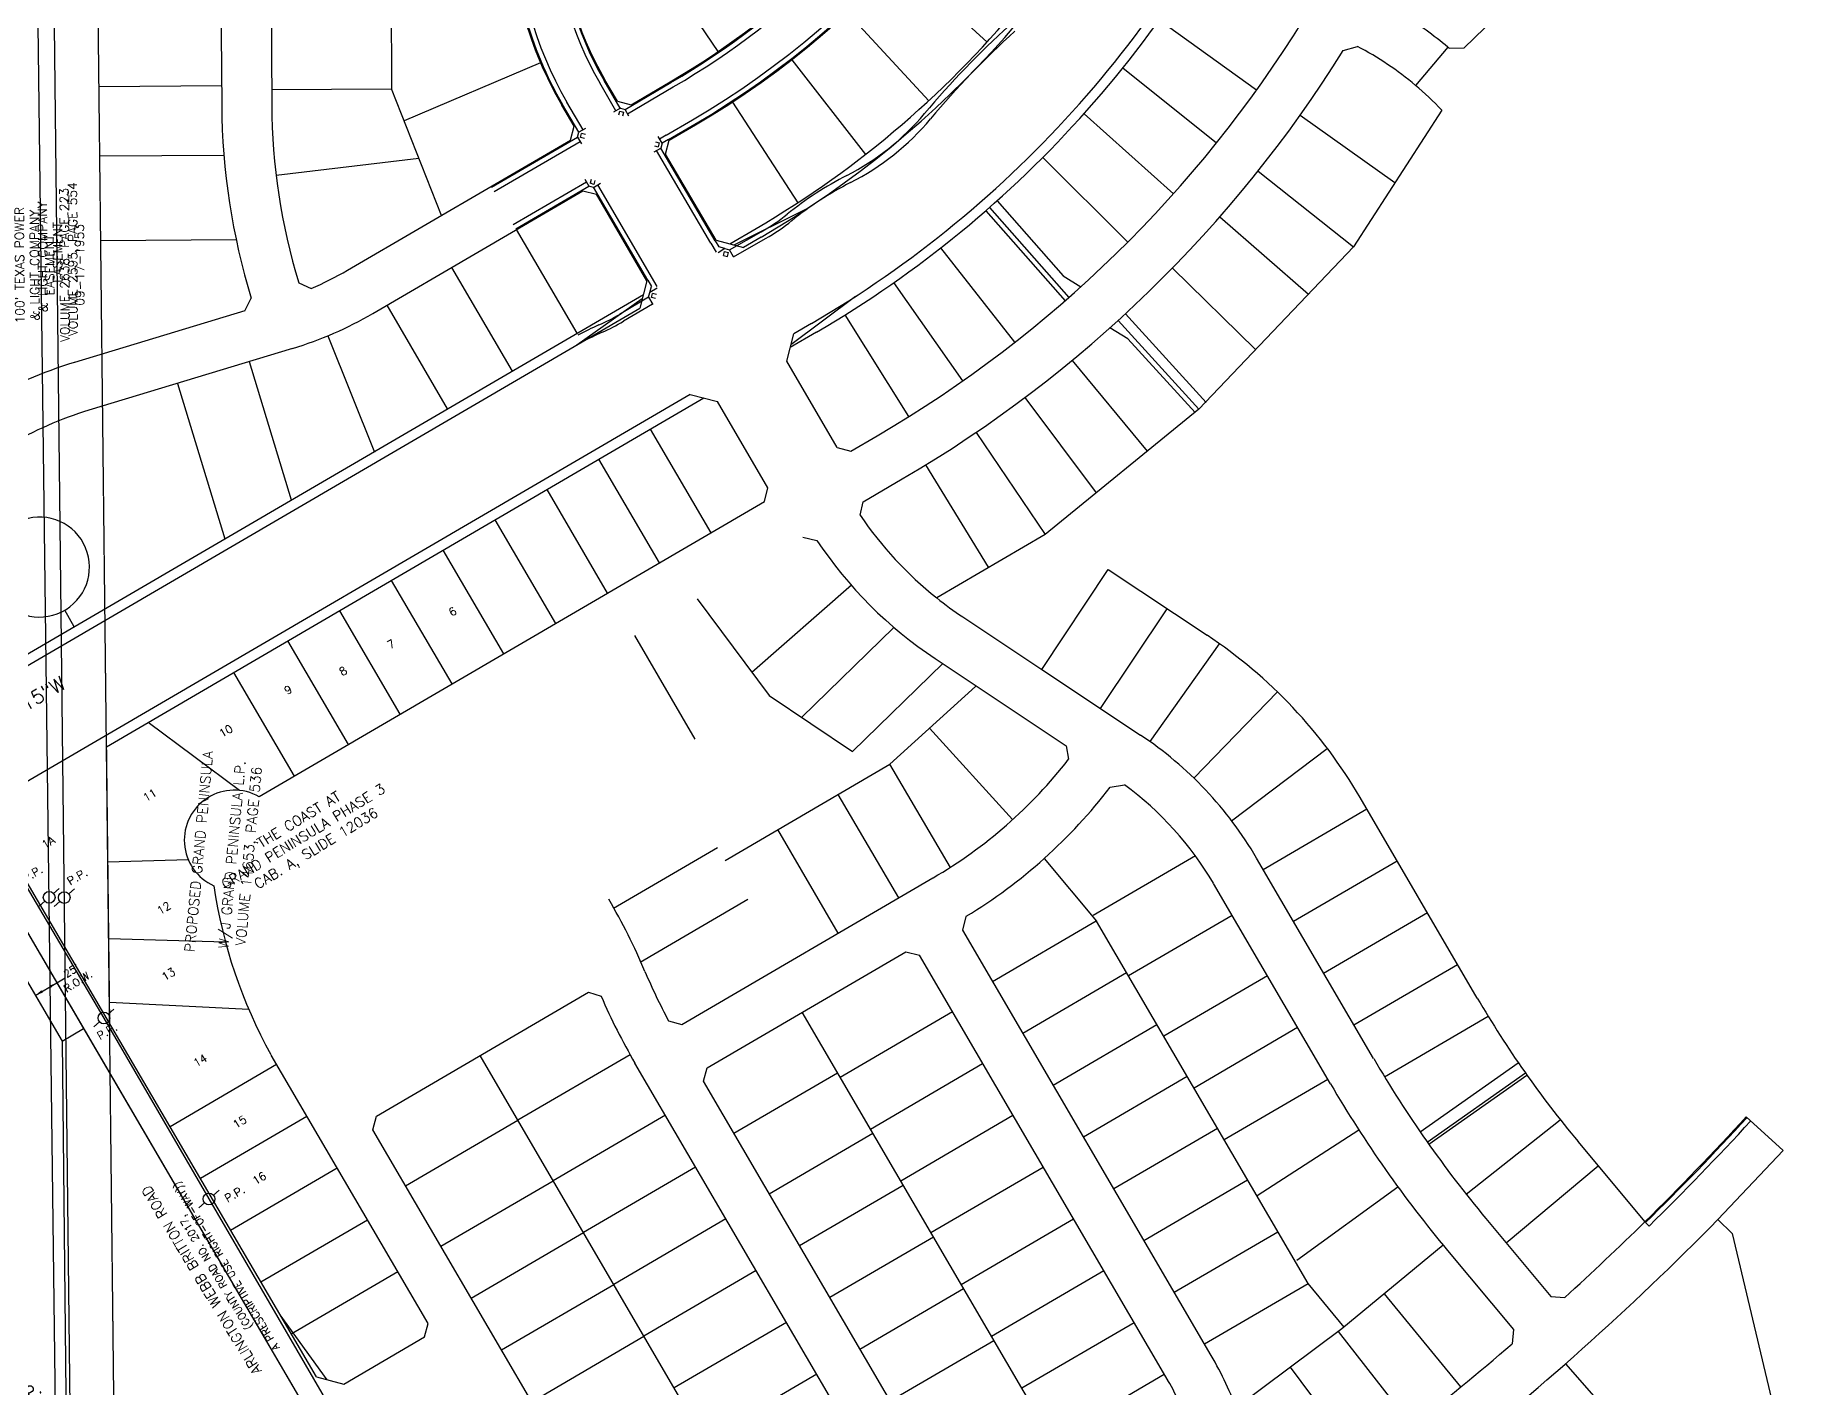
# Model space of a CAD drawing. Header units: feet. Extents: x 23 to 2149517, y -26 to 355304.
# Drawn here: x 2138226 to 2139977, y 339973 to 341326 of the extents above; entities that cross this region are included whole.
import ezdxf
from ezdxf.enums import TextEntityAlignment as Align

# ---------------------------------------------------------------- set-up
doc = ezdxf.new("R2010")
doc.units = ezdxf.units.FT
doc.header["$MEASUREMENT"] = 0
doc.linetypes.add('xhpc023-pt$0$HIDDEN2', pattern=[0.1875, 0.125, -0.0625])
for name, color, linetype in [('A-EC-CURLEX-MATTING', 6, 'Continuous'), ('xhpc023-pt$0$gp2baseEMAILED_3-10-05$0$V-PROP-ADJN', 6, 'Continuous'), ('xhpc023-pt$0$V-ESMT', 2, 'xhpc023-pt$0$HIDDEN2'), ('xhpc023-pt$0$V-ESMT-TEXT-E', 2, 'Continuous'), ('xhpc023-pt$0$V-POWR-TEXT', 2, 'Continuous'), ('xhpc023-pt$0$V-PROP-ADJN', 6, 'Continuous'), ('xhpc023-pt$0$V-PROP-ADJN-TEXT', 2, 'Continuous'), ('xhpc023-pt$0$V-PROP-DIMS', 4, 'Continuous'), ('xhpc023-pt$0$V-PROP-SUBD-IDEN-N', 6, 'Continuous'), ('xhpc023-pt$0$xHPC007pt_PHASE1-AMENDED PLT$0$V-ESMT-TEXT-E', 6, 'Continuous'), ('xhpc023-pt$0$xHPC007pt_PHASE1-AMENDED PLT$0$V-RWAY-N', 6, 'Continuous'), ('xhpc023-pt$0$xHPC007pt_PHASE1-AMENDED PLT$0$XREF', 6, 'Continuous'), ('xhpc023-pt$0$xHPC007pt_PHASE1A$0$V-ADJC-E', 6, 'Continuous'), ('xhpc023-pt$0$xHPC007pt_PHASE1A$0$V-AREA-TEMP-N', 6, 'Continuous'), ('xhpc023-pt$0$xHPC007pt_PHASE1A$0$V-ESMT-TEXT-E', 6, 'Continuous'), ('xhpc023-pt$0$xHPC007pt_PHASE1A$0$V-POWR-LINE', 6, 'xhpc023-pt$0$xHPC007pt_PHASE1A$0$ELECT_LINE'), ('xhpc023-pt$0$xHPC007pt_PHASE1A$0$V-POWR-TEXT', 6, 'Continuous'), ('xhpc023-pt$0$xHPC007pt_PHASE1A$0$V-PROP-N', 6, 'Continuous'), ('xhpc023-pt$0$xHPC007pt_PHASE1A$0$V-RWAY-DIMS-N', 6, 'Continuous'), ('xhpc023-pt$0$xHPC007pt_PHASE1A$0$V-RWAY-LABL-N', 6, 'Continuous'), ('xhpc023-pt$0$xHPC007pt_PHASE1A$0$XREF', 6, 'Continuous')]:
    doc.layers.add(name, color=color, linetype=linetype)
doc.styles.add('xhpc023-pt$0$L100', font='simplex', dxfattribs={"height": 10})
doc.styles.add('xhpc023-pt$0$L140', font='simplex', dxfattribs={"height": 14})
doc.styles.add('xhpc023-pt$0$L60', font='simplex', dxfattribs={"height": 6})
doc.styles.add('xhpc023-pt$0$L80', font='simplex', dxfattribs={"height": 8})
doc.styles.add('xhpc023-pt$0$xHPC007pt_PHASE1A$0$L100', font='simplex', dxfattribs={"height": 10})
doc.styles.add('xhpc023-pt$0$xHPC007pt_PHASE1A$0$L140', font='simplex', dxfattribs={"height": 14})
doc.styles.add('xhpc023-pt$0$xHPC007pt_PHASE1A$0$L80', font='simplex', dxfattribs={"height": 8})
doc.styles.add('xhpc023-pt$0$xHPC007pt_PHASE1A$0$Standard', font='txt')
doc.linetypes.add('xhpc023-pt$0$xHPC007pt_PHASE1A$0$ELECT_LINE', pattern='A,1,-0.02,["E",xhpc023-pt$0$xHPC007pt_PHASE1A$0$Standard,S=0.075,R=0,X=-0.025,Y=-0.0375],-0.02', length=1.04)

# ---------------------------------------------------------------- blocks, each defined once
blk = doc.blocks.new('xhpc023-pt$0$PP')
at = {"linetype": 'Continuous'}
for p, q in [((4.4, 3.8), (10.1, 8.8)), ((-4.4, -3.8), (-10.1, -8.8))]:
    blk.add_line(p, q, dxfattribs=at)
blk.add_circle((0, 0), 5.85, dxfattribs=at)
blk = doc.blocks.new('xhpc023-pt$0$xHPC007pt_PHASE1A$0$PP')
at = {"linetype": 'Continuous'}
for p, q in [((4.4, 3.8), (10.1, 8.8)), ((-4.4, -3.8), (-10.1, -8.8))]:
    blk.add_line(p, q, dxfattribs=at)
blk.add_circle((0, 0), 5.85, dxfattribs=at)
blk = doc.blocks.new('xhpc023-pt')
at = {"layer": 'xhpc023-pt$0$gp2baseEMAILED_3-10-05$0$V-PROP-ADJN'}
for p, q in [((2138410.2, 341639.3), (2138412.7, 341255.6)), ((2138460.2, 341639.6), (2138462.7, 341256)), ((2138580.6, 341572), (2138582.6, 341272)), ((2138909.2, 341309.3), (2138840.2, 341410.6)), ((2139089.5, 341399.8), (2139178.1, 341318.8)), ((2139737.3, 341393.1), (2139654.8, 341312.7)), ((2139038.1, 341348.2), (2139119.6, 341260)), ((2139447.5, 341270.7), (2139349.9, 341340.6)), ((2138982.6, 341301), (2139056.3, 341206.3)), ((2139534.1, 341310.4), (2139548.3, 341314.4)), ((2139638.5, 341313.7), (2139606.3, 341275.4)), ((2139654.8, 341312.7), (2139640.1, 341312.3)), ((2138731.5, 341297.9), (2138595.3, 341239.9)), ((2139407.3, 341217.7), (2139313.7, 341292.8)), ((2138290.2, 341274.4), (2138412.6, 341275.2)), ((2138462.6, 341271.2), (2138582.6, 341272)), ((2138632.4, 341145.4), (2138582.6, 341272)), ((2138806.9, 341250.1), (2138790.7, 341277.9)), ((2138811.2, 341252.7), (2138795, 341280.4)), ((2138808.3, 341259.7), (2138795.9, 341280.9)), ((2138816, 341251.4), (2138861.7, 341278.2)), ((2138818.4, 341247.1), (2138864.2, 341273.9)), ((2138822, 341256.1), (2138861.2, 341279)), ((2138765.1, 341234.5), (2138752.7, 341255.7)), ((2138769.8, 341228.5), (2138753.6, 341256.2)), ((2138774.1, 341231), (2138757.9, 341258.8)), ((2138811.3, 341252.7), (2138804.4, 341248.7)), ((2138808.3, 341259.7), (2138822, 341256.1)), ((2138809.9, 341245.9), (2138810.9, 341249.7)), ((2138810.9, 341249.7), (2138814.8, 341248.7)), ((2138811.3, 341252.7), (2138816, 341251.4)), ((2138813.8, 341244.9), (2138814.8, 341248.7)), ((2138819.9, 341244.6), (2138816, 341251.4)), ((2138923.3, 341258.6), (2138988.9, 341158.1)), ((2139632.5, 341250.8), (2139544.2, 341114)), ((2138761.5, 341220.8), (2138765.1, 341234.5)), ((2138776.6, 341232.4), (2138769.8, 341228.5)), ((2138857.1, 341225.7), (2138883.4, 341241)), ((2138859.6, 341221.4), (2138885.9, 341236.7)), ((2138860.1, 341220.5), (2138886.4, 341235.9)), ((2139364.3, 341167), (2139274.9, 341247)), ((2139491, 341245.7), (2139585.8, 341178.4)), ((2138538.5, 341090.5), (2138761.5, 341220.8)), ((2138682.5, 341173.5), (2138768.5, 341223.7)), ((2138685, 341169.2), (2138771.1, 341219.4)), ((2138768.5, 341223.8), (2138769.8, 341228.5)), ((2138768.5, 341223.8), (2138772.6, 341216.9)), ((2138771.5, 341223.4), (2138772.5, 341227.3)), ((2138775.3, 341222.4), (2138771.5, 341223.4)), ((2138776.3, 341226.3), (2138772.5, 341227.3)), ((2138845, 341208.9), (2138851.9, 341212.8)), ((2138845.3, 341215), (2138849.1, 341214)), ((2138846.4, 341218.9), (2138850.2, 341217.9)), ((2138853.2, 341217.5), (2138849.1, 341224.4)), ((2138850.2, 341217.9), (2138849.1, 341214)), ((2138857.1, 341225.7), (2138850.6, 341221.8)), ((2138853.2, 341217.5), (2138851.9, 341212.8)), ((2138906.1, 341120), (2138851.9, 341212.8)), ((2138859.6, 341221.4), (2138853.2, 341217.5)), ((2138856.5, 341206.8), (2138860.1, 341220.5)), ((2138291, 341204.9), (2138414.9, 341205.7)), ((2138467.2, 341185.7), (2138609.8, 341202.8)), ((2138901.8, 341117.5), (2138847.5, 341210.3)), ((2138907, 341120.5), (2138856.5, 341206.8)), ((2139318.7, 341118.7), (2139233.7, 341203.4)), ((2138704.2, 341136.4), (2138777.3, 341179.1)), ((2138775.8, 341181.6), (2138779.8, 341174.7)), ((2138782, 341181.2), (2138781, 341177.5)), ((2138785.8, 341180.2), (2138784.8, 341176.4)), ((2139449, 341189.8), (2139544.2, 341114)), ((2138563.7, 341047.4), (2138773.8, 341170.1)), ((2138706.7, 341132.1), (2138779.8, 341174.7)), ((2138773.8, 341170.1), (2138787.5, 341166.5)), ((2138784.4, 341173.4), (2138779.8, 341174.7)), ((2138784.8, 341176.4), (2138781, 341177.5)), ((2138784.4, 341173.4), (2138791.3, 341177.5)), ((2138838.8, 341080.6), (2138784.5, 341173.5)), ((2138837.9, 341080.1), (2138787.5, 341166.5)), ((2138848.2, 341074.3), (2138788.8, 341176)), ((2138996.5, 341151.2), (2138924.8, 341115.8)), ((2139176.7, 341150.1), (2139256, 341060)), ((2139180.5, 341153.4), (2139259.7, 341063.3)), ((2139188, 341160.1), (2139254, 341084.9)), ((2139410.8, 341144), (2139499.2, 341066.7)), ((2138707.2, 341131.2), (2138767.8, 341027.6)), ((2138920.5, 341110.9), (2138952, 341128.9)), ((2138920.7, 341116.9), (2138947, 341132.2)), ((2138291.9, 341120.4), (2138427.1, 341121.3)), ((2138901.8, 341117.5), (2138907.1, 341108.5)), ((2138906.1, 341120), (2138909.7, 341113.9)), ((2138907, 341120.5), (2138934.3, 341113.3)), ((2138915.9, 341112.2), (2138909, 341108.1)), ((2138915.9, 341112.2), (2138909.7, 341113.9)), ((2138914.5, 341105.4), (2138915.5, 341109.2)), ((2138915.5, 341109.2), (2138919.3, 341108.2)), ((2138915.9, 341112.2), (2138920.5, 341110.9)), ((2138918.3, 341104.4), (2138919.3, 341108.2)), ((2138924.4, 341104), (2138920.5, 341110.9)), ((2138924.5, 341103.9), (2138956.5, 341122.3)), ((2138952, 341123.6), (2138934.3, 341113.3)), ((2139205.8, 341018.5), (2139131.8, 341113)), ((2139544.2, 341114), (2139389.6, 340951.6)), ((2138642.5, 341093.4), (2138703, 340989.7)), ((2138914.4, 341105.3), (2138918.3, 341104.3)), ((2139363.3, 341092.7), (2139446.5, 341011.4)), ((2138489.8, 341078), (2138502, 341072.2)), ((2138837.9, 341080.1), (2138830.7, 341052.8)), ((2138838.8, 341080.6), (2138842.5, 341074.3)), ((2138840.8, 341068.4), (2138842.5, 341074.3)), ((2139153.8, 340980), (2139084.9, 341078.2)), ((2139254, 341084.9), (2139271.8, 341074.1)), ((2138127.2, 340653.4), (2138834.3, 341066.4)), ((2138435.7, 341050.1), (2138442.3, 341062.5)), ((2138577.7, 341055.5), (2138638.2, 340951.9)), ((2138767.9, 341016.1), (2138833.2, 341062.3)), ((2138839.5, 341063.7), (2138810.3, 341046.4)), ((2138843.6, 341056.8), (2138814.4, 341039.5)), ((2138839.5, 341063.7), (2138840.8, 341068.4)), ((2138839.5, 341063.7), (2138843.9, 341056.3)), ((2138848.2, 341072.6), (2138840.8, 341068.4)), ((2138842.6, 341063.3), (2138843.6, 341067.2)), ((2138846.4, 341062.3), (2138842.6, 341063.3)), ((2138847.4, 341066.2), (2138843.6, 341067.2)), ((2139046.3, 341064.3), (2138981.9, 341016)), ((2138140.9, 340649.8), (2138830.7, 341052.8)), ((2138435.7, 341050.1), (2138265.4, 340998.3)), ((2139099.8, 340944.2), (2139036.2, 341046)), ((2139309, 341040.3), (2139389.6, 340951.6)), ((2139316.4, 341047), (2139397, 340958.4)), ((2138518.9, 341025), (2138565.6, 340908.6)), ((2138977.6, 340999.6), (2138984.8, 341026.9)), ((2139007.5, 341028.6), (2138981.2, 341013.3)), ((2139002.4, 341037.3), (2138984.8, 341026.9)), ((2139318.7, 341022.1), (2139300.8, 341032.9)), ((2139318.7, 341022.1), (2139385.9, 340948.3)), ((2138483.6, 341012.4), (2138279.9, 340950.5)), ((2138440.3, 340999.2), (2138482.3, 340860.8)), ((2139028, 340913.2), (2138977.6, 340999.6)), ((2139262.9, 341000.3), (2139338, 340909.5)), ((2138368.5, 340977.4), (2138415.7, 340822)), ((2138881.2, 340966.4), (2138191.4, 340563.5)), ((2138297.6, 340613.9), (2138894.8, 340962.8)), ((2138881.2, 340966.4), (2138908.5, 340959.2)), ((2138958.9, 340872.9), (2138908.5, 340959.2)), ((2139215.8, 340963.2), (2139287.2, 340868)), ((2139389.6, 340951.6), (2139236.2, 340826.4)), ((2138902.1, 340828.1), (2138841.6, 340931.7)), ((2139041.7, 340909.6), (2139068, 340925)), ((2139166.9, 340928.3), (2139236.2, 340826.4)), ((2138850.3, 340797.8), (2138789.8, 340901.5)), ((2139028, 340913.2), (2139041.7, 340909.6)), ((2139054.2, 340859.1), (2139093.2, 340881.8)), ((2139116.5, 340895.8), (2139179.2, 340793.5)), ((2138798.5, 340767.6), (2138738, 340871.2)), ((2138955.4, 340859.2), (2138958.9, 340872.9)), ((2138450.3, 340564.2), (2138955.4, 340859.2)), ((2139051.1, 340845.7), (2139054.2, 340859.1)), ((2138746.7, 340737.3), (2138686.2, 340840.9)), ((2138694.9, 340707), (2138634.3, 340810.7)), ((2138993.8, 340823.7), (2139007.8, 340820.4)), ((2139236.2, 340826.4), (2139127.6, 340762.9)), ((2138643.1, 340676.8), (2138582.5, 340780.4)), ((2139042.3, 340775.5), (2138942.9, 340688.2)), ((2139232.6, 340691.3), (2139299.1, 340791.2)), ((2139299.1, 340791.2), (2139397.9, 340725.5)), ((2138888.1, 340762), (2138960.1, 340665.1)), ((2138265.3, 340734.1), (2138255.7, 340750.6)), ((2138591.2, 340646.5), (2138530.7, 340750.1)), ((2139153.7, 340743.9), (2139232.6, 340691.3)), ((2139291.4, 340652.2), (2139357.9, 340752.1)), ((2138825.3, 340725.3), (2138885.8, 340621.7)), ((2139084.9, 340733.4), (2138992.4, 340643.3)), ((2138539.4, 340616.3), (2138478.9, 340719.9)), ((2139340.9, 340619.1), (2139410.4, 340716.9)), ((2138485.5, 340584.7), (2138424.9, 340688.4)), ((2139133.7, 340697.1), (2139043.3, 340609.1)), ((2139126, 340702.2), (2139257.1, 340615)), ((2139232.6, 340691.3), (2139331.4, 340625.6)), ((2139080.9, 340596.7), (2139166.5, 340674.3)), ((2138960.1, 340665.1), (2139043.3, 340609.1)), ((2139384.7, 340582.6), (2139468.2, 340668.8)), ((2138430.6, 340570.3), (2138339.2, 340638.3)), ((2138300.7, 340337), (2138297.4, 340625.5)), ((2139203.4, 340541.1), (2139120.5, 340632.6)), ((2139257.1, 340615), (2139259.4, 340601.5)), ((2139422.4, 340540), (2139518.1, 340612.4)), ((2138916, 340500.4), (2139080.9, 340596.7)), ((2139141.4, 340493.1), (2139080.9, 340596.7)), ((2139089.6, 340462.8), (2139029.1, 340566.4)), ((2139301.1, 340573.7), (2139315.3, 340575.9)), ((2139454, 340491.2), (2139557.6, 340551.8)), ((2139668.1, 340362.7), (2139551, 340563.1)), ((2138507.4, 339983.7), (2138184.2, 340536.2)), ((2139029.2, 340427.5), (2138968.6, 340531.1)), ((2138804.6, 340452.7), (2138908.4, 340513.3)), ((2138379.3, 340501), (2138298.9, 340498.7)), ((2139235.1, 340502.4), (2139287.3, 340439.7)), ((2139386.2, 340505), (2139284, 340445.3)), ((2139564.5, 340302.1), (2139447.4, 340502.6)), ((2139484.3, 340439.4), (2139587.9, 340500)), ((2138872.9, 340336.2), (2139123.9, 340482.9)), ((2139521.3, 340276.9), (2139404.2, 340477.4)), ((2138831.2, 340398.7), (2138938.7, 340461.5)), ((2139153.6, 340430.7), (2139157.1, 340444.4)), ((2139422.9, 340445.4), (2139319.3, 340384.9)), ((2139514.5, 340387.6), (2139618.2, 340448.1)), ((2139402, 340005.3), (2139153.6, 340430.7)), ((2139183.5, 340379.3), (2139287.1, 340439.9)), ((2139499, 340077.2), (2139287.3, 340439.7)), ((2138416.5, 340418.4), (2138299.7, 340422)), ((2138898.1, 340293), (2139096.7, 340409)), ((2139096.7, 340409), (2139110.4, 340405.5)), ((2139358.9, 339980), (2139110.4, 340405.5)), ((2139544.8, 340335.8), (2139648.4, 340396.3)), ((2139213.8, 340327.5), (2139317.4, 340388.1)), ((2139458.2, 340384.9), (2139354.6, 340324.4)), ((2138300.4, 340358.5), (2138439.7, 340351.5)), ((2138567.4, 340244.6), (2138779.6, 340368.5)), ((2138779.6, 340368.5), (2138792.1, 340364.4)), ((2138859.5, 340340), (2138872.9, 340336.2)), ((2139340.9, 339753), (2138993.1, 340348.5)), ((2139031, 340283.6), (2139143.3, 340349.1)), ((2139679.1, 340344.2), (2139575.5, 340283.7)), ((2139244.1, 340275.7), (2139347.7, 340336.3)), ((2139488.5, 340333.1), (2139384.9, 340272.6)), ((2138619, 340037.3), (2138462.2, 340305.6)), ((2139081.8, 339601.9), (2138671, 340305.1)), ((2138821.1, 340305.9), (2138708.8, 340240.4)), ((2138361.1, 340234.2), (2138467.6, 340296.4)), ((2139189.4, 339675.4), (2138825.9, 340297.6)), ((2138894.5, 340279.4), (2138898.1, 340293)), ((2138924.8, 340227.5), (2139028.4, 340288)), ((2139061.3, 340231.7), (2139173.5, 340297.3)), ((2139610.9, 340228.9), (2139709, 340298)), ((2139618.1, 340218.7), (2139716.2, 340287.8)), ((2139619.5, 340216.7), (2139717.6, 340285.7)), ((2139232.5, 339700.7), (2138894.5, 340279.4)), ((2139274.3, 340223.9), (2139377.9, 340284.4)), ((2139518.7, 340281.3), (2139415.1, 340220.8)), ((2138391.4, 340182.4), (2138497.9, 340244.6)), ((2138563.8, 340230.9), (2138567.4, 340244.6)), ((2138596.6, 340174.8), (2138708.8, 340240.4)), ((2138856.4, 340245.5), (2138744.1, 340179.9)), ((2139091.6, 340179.9), (2139203.8, 340245.5)), ((2139304.6, 340172.1), (2139408.2, 340232.6)), ((2139656.9, 340166.6), (2139751.1, 340241)), ((2139937.1, 340243.9), (2139973.9, 340210.1)), ((2138964.9, 339544.3), (2138563.8, 340230.9)), ((2138960.1, 340167), (2139063.7, 340227.6)), ((2139549.8, 340230.5), (2139447.9, 340164.7)), ((2139768.8, 340219.2), (2139835.7, 340138.9)), ((2139973.9, 340210.1), (2139908.7, 340141.3)), ((2138421.6, 340130.5), (2138528.2, 340192.8)), ((2138631.9, 340114.4), (2138744.1, 340179.9)), ((2138886.6, 340193.7), (2138774.4, 340128.1)), ((2139121.8, 340128.1), (2139234.1, 340193.7)), ((2139334.8, 340120.3), (2139438.5, 340180.8)), ((2139696.9, 340118), (2139789.1, 340194.8)), ((2138990.4, 340115.2), (2139094, 340175.7)), ((2139588.8, 340173.7), (2139487.8, 340100.1)), ((2138451.9, 340078.7), (2138558.4, 340141)), ((2138662.1, 340062.5), (2138774.4, 340128.1)), ((2138916.9, 340141.9), (2138804.7, 340076.3)), ((2139152.1, 340076.3), (2139264.3, 340141.9)), ((2139365.1, 340068.5), (2139468.7, 340129)), ((2139676.6, 340142.3), (2139741.7, 340064.3)), ((2139839.9, 340134.6), (2139836.4, 340138.2)), ((2139908.7, 340141.3), (2139923, 340127.3)), ((2139923, 340127.3), (2139976.8, 339901.2)), ((2139020.6, 340063.4), (2139124.3, 340123.9)), ((2139634, 340115.4), (2139532.8, 340031.9)), ((2139638.2, 340110.3), (2139704.2, 340031.2)), ((2138482.2, 340026.9), (2138588.7, 340089.1)), ((2138692.4, 340010.7), (2138804.7, 340076.3)), ((2138947.2, 340090.1), (2138834.9, 340024.5)), ((2139182.3, 340024.5), (2139294.6, 340090.1)), ((2139395.4, 340016.7), (2139499, 340077.2)), ((2139534.9, 340033.6), (2139499, 340077.2)), ((2139050.9, 340011.6), (2139154.5, 340072.1)), ((2139651.8, 339973.9), (2139575.4, 340067)), ((2139741.7, 340064.3), (2139755.5, 340063.3)), ((2138518.3, 339980.9), (2138471, 340045.9)), ((2138534.7, 339976.6), (2138615.4, 340023.7)), ((2138615.4, 340023.7), (2138619, 340037.3)), ((2138722.7, 339958.9), (2138834.9, 340024.5)), ((2138977.4, 340038.3), (2138865.2, 339972.7)), ((2139212.6, 339972.7), (2139324.9, 340038.3)), ((2139532.8, 340031.9), (2139427.2, 339953.3)), ((2139603.1, 339934.9), (2139529.2, 340029.2)), ((2139704.2, 340031.2), (2139703, 340016.9)), ((2139081.2, 339959.8), (2139184.8, 340020.3)), ((2139553.5, 339896.9), (2139481.3, 339993.6)), ((2139756.3, 339997), (2139835.4, 339906.8)), ((2138507.4, 339983.7), (2138534.7, 339976.6)), ((2139007.7, 339986.4), (2138895.4, 339920.9)), ((2139242.9, 339920.9), (2139355.1, 339986.5))]:
    blk.add_line(p, q, dxfattribs=at)
for centre, radius, start, end in [((2138447.6, 341987.1), 864, 300.2898, 341.222), ((2138447.6, 341987.1), 869, 300.2898, 341.2272), ((2138447.6, 341987.1), 870, 300.2898, 341.2281), ((2138447.6, 341987.1), 990, 300.2898, 341.7325), ((2138447.6, 341987.1), 1000, 300.2898, 336.5442), ((2138447.6, 341987.1), 820, 300.2898, 328.6829), ((2138447.6, 341987.1), 821, 300.2898, 328.683), ((2138447.6, 341987.1), 826, 300.2898, 328.7263), ((2138447.6, 341987.1), 1100, 300.2898, 336.5441), ((2138447.6, 341987.1), 1110, 300.2896, 336.5441), ((2139076.5, 341444.9), 375, 180.3783, 210.2898), ((2139076.5, 341444.9), 374, 180.3783, 210.2898), ((2139076.5, 341444.9), 369, 180.3783, 210.2898), ((2139076.5, 341444.9), 331, 180.3783, 210.2898), ((2139076.5, 341444.9), 326, 180.3783, 210.2898), ((2139076.5, 341444.9), 325, 180.3783, 210.2898), ((2138447.6, 341987.1), 1230, 300.2898, 328.3136), ((2139810.9, 340663.5), 908, 132.2614, 139.9949), ((2139397.3, 341026.6), 375, 49.9697, 58.3522), ((2139810.9, 340663.5), 900, 132.2614, 139.9949), ((2138447.6, 341987.1), 1280, 300.2898, 328.082), ((2139397.3, 341026.6), 325, 49.9697, 62.314), ((2139397.3, 341026.6), 375, 49.6331, 49.9697), ((2139397.3, 341026.6), 325, 43.624, 49.9697), ((2139087.7, 341260.1), 675, 180.3784, 197.0189), ((2139087.7, 341260.1), 625, 180.3784, 196.9398), ((2138923.9, 341407.9), 250, 297.1097, 319.9949), ((2138923.9, 341407.9), 258, 297.1095, 319.9949), ((2139197.3, 340873.8), 350, 117.1097, 128.7916), ((2139197.3, 340873.8), 342, 117.1095, 128.8579), ((2138852.8, 341302.5), 200, 299.7521, 308.7916), ((2138857.3, 341295.9), 200, 299.7521, 308.8579), ((2138374.6, 341371.2), 325, 293.0793, 300.2897), ((2138374.6, 341371.2), 375, 286.9046, 300.2897), ((2138708.3, 341218.4), 200, 294.0842, 300.6672), ((2138708.3, 341218.4), 208, 294.085, 300.6672), ((2138932.7, 340716.3), 350, 114.0842, 117.9039), ((2138932.7, 340716.3), 342, 114.085, 117.8483), ((2138388.9, 340591.7), 425, 106.9039, 120.2898), ((2138388.9, 340591.7), 375, 106.9039, 120.2898), ((2139361.5, 341056), 375, 214.1236, 231.4043), ((2138230.5, 340793.7), 50, 210.3293, 108.8509), ((2139361.5, 341056), 425, 213.6725, 236.3518), ((2139361.5, 341056), 375, 231.4043, 236.3518), ((2139123.6, 340313.5), 495, 30.2901, 56.3519), ((2139123.6, 340313.5), 375, 30.2901, 56.3519), ((2138884.4, 340893), 475, 300.2903, 322.1403), ((2138425.3, 340520.6), 50, 60.2945, 245.8614), ((2138884.4, 340893), 525, 301.2989, 322.5387), ((2139123.6, 340313.5), 325, 30.2901, 53.8568), ((2138897.4, 340547.6), 497.9, 188.3858, 209.0098), ((2138260.1, 340146.2), 625, 22.888, 30.29), ((2139365.6, 340612.9), 575, 202.888, 208.336), ((2139365.6, 340612.9), 625, 203.428, 210.29), ((2140579.1, 340894.8), 1055, 210.2901, 219.8225), ((2140579.1, 340894.8), 1175, 210.2901, 219.8225), ((2140579.1, 340894.8), 1225, 210.2901, 219.8225), ((2137900, 342110.5), 2763, 314.4741, 317.5004), ((2137900, 342110.5), 2764, 314.4742, 317.5004), ((2137900, 342110.5), 2769, 314.4742, 317.5004), ((2137900, 342110.5), 2813, 300.29, 315.5695), ((2137900, 342110.5), 2763, 312.1885, 314.4741), ((2139078.2, 339816.1), 375, 20.5944, 30.2903), ((2137900, 342110.5), 2763, 305.172, 310.7365), ((2139078.2, 339816.1), 325, 20.5944, 30.2902)]:
    blk.add_arc(centre, radius, start, end, dxfattribs=at)
at = {"layer": 'xhpc023-pt$0$V-ESMT'}
blk.add_line((2138353.3, 335682.5), (2138279.8, 342180.7), dxfattribs=at)
at = {"layer": 'xhpc023-pt$0$V-PROP-ADJN'}
blk.add_line((2138093.5, 340641.6), (2138859.1, 339333.1), dxfattribs=at)
at = {"layer": 'xhpc023-pt$0$xHPC007pt_PHASE1-AMENDED PLT$0$V-ESMT-TEXT-E'}
for points in [[(2138206.3, 340013.2, 0, 4.17, 0), (2138218.8, 340013.2, 0, 0, 0), (2138350.8, 340012.9, 0, 0, 0), (2138394.3, 339973.9, 0, 0, 0)], [(2138206.3, 340013.2, 0, 4.17, 0), (2138218.8, 340013.2, 0, 0, 0), (2138350.8, 340012.9, 0, 0, 0), (2138394.3, 339973.9, 0, 0, 0)], [(2138306.3, 340013, 0, 4.17, 0), (2138318.8, 340013, 0, 0, 0), (2138319.8, 340013, 0, 0, 0)], [(2138306.3, 340013, 0, 4.17, 0), (2138318.8, 340013, 0, 0, 0), (2138319.8, 340013, 0, 0, 0)]]:
    blk.add_lwpolyline(points, format="xyseb", dxfattribs=at)
at = {"layer": 'xhpc023-pt$0$xHPC007pt_PHASE1-AMENDED PLT$0$V-RWAY-N'}
blk.add_line((2138152.8, 340490.9), (2138253.1, 340319.4), dxfattribs=at)
blk.add_line((2138152.8, 340490.9), (2138253.1, 340319.4), dxfattribs=at)
at = {"layer": 'xhpc023-pt$0$xHPC007pt_PHASE1-AMENDED PLT$0$XREF'}
blk.add_line((2138274.6, 340332.1), (2138859.1, 339333.1), dxfattribs=at)
blk.add_line((2138274.6, 340332.1), (2138859.1, 339333.1), dxfattribs=at)
at = {"layer": 'xhpc023-pt$0$xHPC007pt_PHASE1A$0$V-AREA-TEMP-N'}
blk.add_lwpolyline([(2137219.3, 339537), (2137563.6, 340032, -0.10571), (2137858.3, 340307.8), (2138155.3, 340486.6), (2138253.1, 340319.4)], format="xyb", dxfattribs=at)
at = {"layer": 'xhpc023-pt$0$xHPC007pt_PHASE1A$0$V-POWR-LINE', "ltscale": 0.6, "flags": 128}
for points in [[(2138293.8, 335665.2), (2138287.7, 336211.1), (2138285, 336774.6), (2138274.7, 337321.5), (2138269.5, 337853.2), (2138264.4, 338374.6), (2138257.8, 338932.2), (2138252.2, 339471.9), (2138246.6, 339952.5), (2138218.6, 342187.6)], [(2138308, 335665.2), (2138302.4, 336211.5), (2138296, 336792.1), (2138289.9, 337321.3), (2138283.7, 337853.7), (2138278.8, 338374), (2138272.4, 338933.6), (2138266.2, 339471.8), (2138261.2, 339952.7), (2138235.7, 342187.9)]]:
    blk.add_lwpolyline(points, dxfattribs=at)
at = {"layer": 'xhpc023-pt$0$xHPC007pt_PHASE1A$0$V-POWR-LINE'}
blk.add_lwpolyline([(2137763.8, 341253), (2137923.7, 340974.8), (2138048.4, 340761.6), (2138189.3, 340521.7), (2138294.9, 340342.7), (2138400, 340161.7), (2138556.7, 339891.7), (2138720.2, 339616.1), (2138880.2, 339342.4), (2139403.3, 338505.4)], dxfattribs=at)
at = {"layer": 'xhpc023-pt$0$xHPC007pt_PHASE1A$0$V-PROP-N'}
for p, q in [((2138093.5, 340641.6), (2138274.6, 340332.1)), ((2138253.1, 340319.4), (2138274.6, 340332.1)), ((2138253.1, 340319.4), (2138262.8, 339415.2))]:
    blk.add_line(p, q, dxfattribs=at)
at = {"layer": 'xhpc023-pt$0$xHPC007pt_PHASE1A$0$V-RWAY-DIMS-N'}
for p, q in [((2138226.3, 340365.3), (2138247.8, 340377.9)), ((2138247.8, 340377.9), (2138256.2, 340382.9))]:
    blk.add_line(p, q, dxfattribs=at)
for points in [[(2138241.6, 340372.7), (2138240.3, 340375), (2138247.8, 340377.9)], [(2138232.5, 340370.5), (2138233.8, 340368.1), (2138226.3, 340365.3)]]:
    blk.add_solid(points, dxfattribs=at)
at = {"layer": 'xhpc023-pt$0$xHPC007pt_PHASE1A$0$XREF'}
blk.add_line((2138274.6, 340332.1), (2138859.1, 339333.1), dxfattribs=at)
at = {"layer": 'xhpc023-pt$0$V-POWR-TEXT'}
for p in [(2138240.2, 340463.4), (2138255.3, 340463.2), (2138294.9, 340342.7), (2138400, 340161.7)]:
    blk.add_blockref('xhpc023-pt$0$PP', p, dxfattribs=at)
at = {"layer": 'xhpc023-pt$0$xHPC007pt_PHASE1A$0$V-POWR-TEXT'}
for p in [(2138240.2, 340463.4), (2138255.3, 340463.2), (2138294.9, 340342.7), (2138400, 340161.7)]:
    blk.add_blockref('xhpc023-pt$0$xHPC007pt_PHASE1A$0$PP', p, dxfattribs=at)
at = {"layer": 'xhpc023-pt$0$V-ESMT-TEXT-E', "insert": (2138206.1, 341095.5), "char_height": 9, "width": 291.945, "attachment_point": 2, "rotation": 90.3433, "style": 'xhpc023-pt$0$L80'}
blk.add_mtext("100' TEXAS POWER\\P& LIGHT COMPANY\\PEASEMENT\\PVOLUME 2638, PAGE 223\\P09-17-1953", dxfattribs=at)
at = {"layer": 'xhpc023-pt$0$V-POWR-TEXT'}
for height, style, p in [(8, 'xhpc023-pt$0$L80', (2138216.4, 340478.2)), (8, 'xhpc023-pt$0$L80', (2138261.2, 340475.2)), (8, 'xhpc023-pt$0$L80', (2138290.9, 340320.5)), (8, 'xhpc023-pt$0$L80', (2138418.6, 340158)), (12, 'xhpc023-pt$0$L60', (2138206.5, 339952.9))]:
    blk.add_text('P.P.', height=height, rotation=30.3292, dxfattribs=dict(at, style=style)).set_placement(p)
at = {"layer": 'xhpc023-pt$0$V-PROP-ADJN-TEXT', "insert": (2138401.7, 340493.3), "char_height": 10, "width": 218.398, "attachment_point": 1, "rotation": 31.3702, "style": 'xhpc023-pt$0$L100'}
blk.add_mtext('\\pi53.008;THE COAST AT \\P\\pi0.86545;GRAND PENINSULA PHASE 3\\P\\pi28.961;CAB. A, SLIDE 12036', dxfattribs=at)
at = {"layer": 'xhpc023-pt$0$V-PROP-DIMS', "insert": (2138205.7, 340642.7), "char_height": 14, "attachment_point": 8, "rotation": 30.3291, "style": 'xhpc023-pt$0$L140'}
blk.add_mtext('S59°40\'15"W', dxfattribs=at)
at = {"layer": 'xhpc023-pt$0$V-PROP-SUBD-IDEN-N', "style": 'xhpc023-pt$0$L100'}
for s, p in [('6', (2138643.6, 340749.2)), ('7', (2138582.1, 340716.7)), ('8', (2138534.1, 340689.7)), ('9', (2138479.1, 340670.9)), ('10', (2138416.8, 340629.8)), ('11', (2138340.8, 340565.7)), ('1A', (2138239.3, 340518.4)), ('12', (2138354.8, 340452.7)), ('13', (2138359.4, 340386.5)), ('14', (2138391.2, 340300.3)), ('15', (2138430.7, 340238.8)), ('16', (2138450.3, 340182.5))]:
    blk.add_text(s, height=8, rotation=31.0667, dxfattribs=at).set_placement(p, align=Align.MIDDLE)
at = {"layer": 'xhpc023-pt$0$xHPC007pt_PHASE1A$0$V-ADJC-E', "insert": (2138384.8, 340509.6), "char_height": 10, "width": 550, "attachment_point": 2, "rotation": 84.7234, "style": 'xhpc023-pt$0$xHPC007pt_PHASE1A$0$L100'}
blk.add_mtext('PROPOSED GRAND PENINSULA\\P\\PW/J GRAND PENINSULA L.P.\\PVOLUME 14653, PAGE 536', dxfattribs=at)
at = {"layer": 'xhpc023-pt$0$xHPC007pt_PHASE1A$0$V-ESMT-TEXT-E', "style": 'xhpc023-pt$0$xHPC007pt_PHASE1A$0$L80'}
for s, p in [('VOLUME 2595, PAGE 554', (2138268.5, 341024.7)), ('& LIGHT COMPANY', (2138238.4, 341048.4)), ('EASEMENT', (2138253.3, 341078.2))]:
    blk.add_text(s, height=9, rotation=90.2205, dxfattribs=at).set_placement(p)
at = {"layer": 'xhpc023-pt$0$xHPC007pt_PHASE1A$0$V-RWAY-DIMS-N', "insert": (2138272.3, 340374.1), "char_height": 6, "attachment_point": 5, "rotation": 31.8868, "style": 'xhpc023-pt$0$xHPC007pt_PHASE1A$0$L140'}
blk.add_mtext("{\\H1.25x;25'\\PR.O.W.\\P \\P }", dxfattribs=at)
at = {"layer": 'xhpc023-pt$0$xHPC007pt_PHASE1A$0$V-RWAY-LABL-N', "attachment_point": 2, "rotation": 121.1165, "style": 'xhpc023-pt$0$xHPC007pt_PHASE1A$0$L100'}
for s, insert, char_height, width in [('ARLINGTON WEBB BRITTON ROAD', (2138388.3, 340078), 10, 600), ('{\\C2;(COUNTY ROAD NO. 2017,\\PA PRESCRIPTIVE USE RIGHT-OF-WAY))}', (2138403.3, 340086.1), 7.5, 975)]:
    blk.add_mtext(s, dxfattribs=dict(at, insert=insert, char_height=char_height, width=width))

msp = doc.modelspace()

# ---------------------------------------------------------------- block references
at = {"layer": 'A-EC-CURLEX-MATTING'}
msp.add_blockref('xhpc023-pt', (0, 0), dxfattribs=at)

doc.saveas('drawing.dxf')
